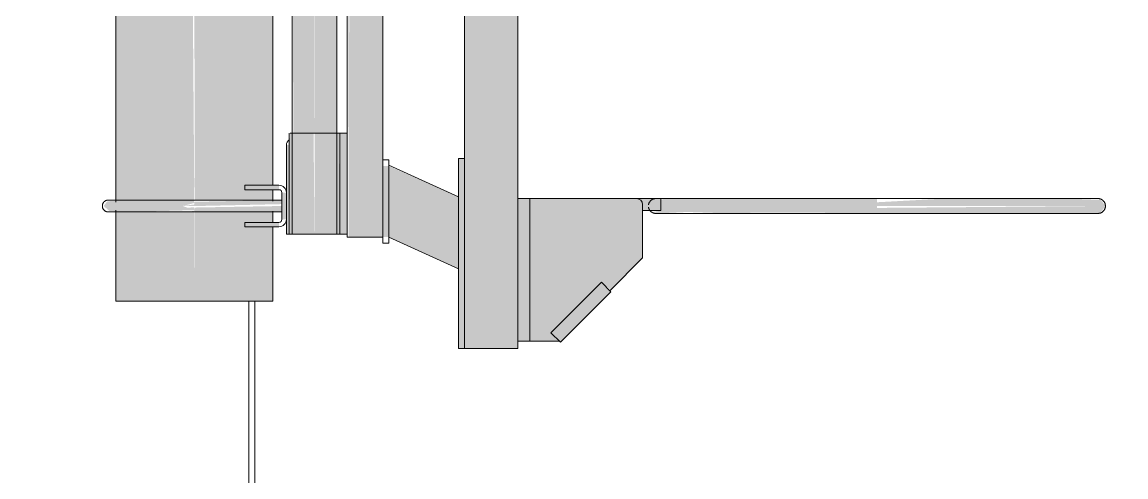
# Model space of a CAD drawing. Header units: inches. Extents: x -54880 to -186, y -132 to 853.
# Drawn here: x -16835.59 to -16789.1, y 108.6 to 127.74 of the extents above; entities that cross this region are included whole.
import ezdxf

# ---------------------------------------------------------------- set-up
doc = ezdxf.new("R2010")
doc.units = ezdxf.units.IN
doc.header["$MEASUREMENT"] = 0
doc.layers.add('A-WALL-PATT', color=111, linetype='Continuous', lineweight=9)
doc.layers.add('Q-SPCQ', color=91, linetype='Continuous', lineweight=9)

# ---------------------------------------------------------------- blocks, each defined once
blk = doc.blocks.new('Basketball_Backstop-Performance_Sports_Systems-3103-Ceiling_Hung - 27_-0_ to 27_-11 7_8_-706978-Section 1')
at = {"layer": 'Q-SPCQ'}
h = blk.add_hatch(color=256, dxfattribs=at)
h.paths.add_polyline_path([(21241.57, 116), (21242.428, 116), (21242.408, 119.783), (21239.115, 119.75), (21239.115, 116), (21240.772, 116)], flags=0)
h.paths.add_polyline_path([(21242.428, 120.217), (21242.362, 128.75), (21239.115, 128.75), (21239.124, 128.312), (21239.803, 128.312), (21239.803, 128.125), (21239.115, 128.125), (21239.118, 120.204), (21240.103, 120.233), (21241.333, 120.242), (21242.406, 120.217)], flags=0)
h.paths.add_polyline_path([(21241.938, 120), (21242.428, 120.125), (21242.406, 120.207), (21242.084, 120.065)], flags=0)
h.paths.add_polyline_path([(21242.428, 119.823), (21242.407, 119.938), (21242.117, 119.935), (21242.408, 119.83)], flags=0)
h.paths.add_polyline_path([(21239.228, 129.25), (21242.428, 129.25), (21242.428, 135.471), (21239.115, 135.438), (21239.125, 129.875), (21239.803, 129.875), (21239.803, 129.687), (21239.115, 129.687), (21239.124, 129.25)], flags=0)
h.paths.add_polyline_path([(21242.428, 135.904), (21242.428, 152.543), (21241.642, 152.543), (21241.333, 161.788), (21240.551, 161.753), (21239.115, 161.75), (21239.129, 135.891), (21240.168, 135.925), (21241.333, 135.929), (21242.325, 135.906)], flags=0)
h.paths.add_polyline_path([(21241.938, 135.687), (21242.428, 135.812), (21242.428, 135.904), (21242.084, 135.752)], flags=0)
h.paths.add_polyline_path([(21242.428, 135.511), (21242.428, 135.623), (21242.117, 135.623), (21242.326, 135.547)], flags=0)
h.paths.add_polyline_path([(21239.472, 162.187), (21241.365, 162.248), (21239.559, 224.125), (21239.115, 224.125), (21239.147, 162.203), (21239.346, 162.193)], flags=0)
h.paths.add_polyline_path([(21242.428, 187.186), (21242.428, 224.75), (21241.355, 224.75), (21242.377, 188.976)], flags=0)
h.paths.add_polyline_path([(21239.47, 224.312), (21239.593, 224.312), (21239.559, 224.75), (21239.115, 224.75), (21239.189, 224.312), (21239.445, 224.312)], flags=0)
h.paths.add_polyline_path([(21239.559, 225.25), (21239.566, 225.25), (21239.47, 225.687), (21239.115, 225.687), (21239.19, 225.25), (21239.47, 225.25)], flags=0)
h.paths.add_polyline_path([(21241.57, 225.25), (21242.428, 225.25), (21242.428, 281.375), (21240.294, 281.375), (21240.294, 280.937), (21239.864, 280.918), (21239.832, 278.062), (21241.341, 225.25)], flags=0)
h.paths.add_polyline_path([(21239.548, 225.875), (21239.115, 240.552), (21239.19, 225.875), (21239.47, 225.875)], flags=0)
h = blk.add_hatch(color=256, dxfattribs=at)
h.paths.add_polyline_path([(21242.428, 116), (21245.74, 116), (21245.74, 119.125), (21245.053, 119.125), (21245.053, 119.312), (21245.74, 119.312), (21245.74, 119.75), (21242.428, 119.75), (21242.428, 118.645)], flags=0)
h.paths.add_polyline_path([(21242.607, 120.25), (21245.74, 120.25), (21245.74, 120.687), (21245.053, 120.687), (21245.053, 120.875), (21245.74, 120.875), (21245.74, 128.788), (21244.336, 128.752), (21242.428, 128.75), (21242.45, 120.25)], flags=0)
h.paths.add_polyline_path([(21242.428, 129.217), (21244.919, 129.221), (21245.74, 129.208), (21245.74, 134.812), (21245.053, 134.812), (21245.053, 135), (21245.74, 135), (21245.74, 135.437), (21242.428, 135.437), (21242.428, 129.241)], flags=0)
h.paths.add_polyline_path([(21242.918, 129), (21242.428, 129.125), (21242.495, 129.056), (21242.607, 129.041)], flags=0)
h.paths.add_polyline_path([(21242.428, 128.823), (21242.607, 128.959), (21242.428, 128.875)], flags=0)
h.paths.add_polyline_path([(21245.627, 135.937), (21245.74, 135.937), (21245.74, 136.375), (21245.053, 136.375), (21245.053, 136.562), (21245.74, 136.562), (21245.658, 161.125), (21245.053, 161.125), (21245.053, 161.312), (21245.74, 161.312), (21245.659, 161.75), (21243.154, 161.75), (21243.161, 160.843), (21243.136, 152.543), (21242.428, 152.543), (21242.428, 135.937), (21245.336, 135.937)], flags=0)
h.paths.add_polyline_path([(21243.285, 162.25), (21245.74, 162.25), (21245.659, 162.687), (21245.053, 162.687), (21245.053, 162.875), (21245.74, 162.875), (21245.702, 224.784), (21244.336, 224.752), (21242.428, 224.75), (21242.428, 187.186), (21243.161, 162.25)], flags=0)
h.paths.add_polyline_path([(21242.428, 225.217), (21245.118, 225.206), (21245.74, 225.208), (21245.74, 281.375), (21242.428, 281.375), (21242.428, 225.241)], flags=0)
h.paths.add_polyline_path([(21242.918, 225), (21242.428, 225.125), (21242.428, 225.065), (21242.607, 225.041)], flags=0)
h.paths.add_polyline_path([(21242.428, 224.823), (21242.607, 224.959), (21242.428, 224.875)], flags=0)
h = blk.add_hatch(color=256, dxfattribs=at)
h.paths.add_polyline_path([(21247.043, 123.063), (21247.49, 123.063), (21247.449, 147.188), (21246.553, 147.188), (21246.594, 123.063), (21247.022, 123.063)], flags=0)
h.paths.add_polyline_path([(21246.585, 164.313), (21246.553, 164.313), (21246.557, 160.843)], flags=0)
h.paths.add_polyline_path([(21247.27, 160.188), (21247.49, 160.188), (21247.449, 164.313), (21246.585, 164.313), (21246.585, 160.188), (21247.248, 160.188)], flags=0)
h = blk.add_hatch(color=256, dxfattribs=at)
h.paths.add_polyline_path([(21247.49, 123.063), (21248.428, 123.063), (21248.361, 147.188), (21247.49, 147.188), (21247.49, 123.333)], flags=0)
h.paths.add_polyline_path([(21247.49, 160.188), (21248.428, 160.188), (21248.396, 164.313), (21247.49, 164.313), (21247.49, 160.843)], flags=0)
for points in [[(21248.958, 118.688), (21248.99, 118.688), (21248.928, 160.188), (21248.865, 160.188), (21248.928, 118.688)], [(21249.87, 118.688), (21250.24, 118.688), (21250.24, 154.313), (21249.053, 154.313), (21249.053, 154.563), (21250.24, 154.563), (21250.24, 160.188), (21248.99, 160.188), (21248.99, 118.688)], [(21256.053, 114), (21256.053, 156), (21253.803, 156), (21253.803, 114)], [(21247.215, 118.813), (21247.49, 118.813), (21247.449, 123.063), (21246.464, 123.063), (21246.428, 122.563), (21246.464, 118.813), (21246.959, 118.813)], [(21248.517, 118.813), (21248.553, 118.813), (21248.517, 123.063), (21247.49, 123.063), (21247.49, 118.813), (21248.41, 118.813)], [(21248.553, 118.813), (21248.865, 118.813), (21248.865, 123.063), (21248.553, 123.063)], [(21246.428, 118.813), (21246.428, 122.563), (21246.303, 122.563), (21246.303, 118.813)], [(21253.803, 114), (21253.803, 122), (21253.553, 122), (21253.553, 114)], [(21250.615, 118.688), (21250.615, 121.688), (21250.365, 121.688), (21250.365, 118.688)], [(21253.553, 117.353), (21253.553, 120.384), (21250.615, 121.688), (21250.615, 118.688), (21252.29, 117.927)], [(21239.557, 119.75), (21242.428, 119.823), (21241.938, 120), (21238.612, 120), (21238.842, 119.797), (21239.504, 119.755)], [(21242.607, 120), (21246.115, 120.079), (21246.115, 120.25), (21242.428, 120.177), (21242.428, 120)], [(21246.115, 119.75), (21246.115, 120), (21242.428, 119.935), (21242.428, 119.75), (21245.028, 119.75)], [(21256.553, 114.312), (21256.553, 120.312), (21256.053, 120.312), (21256.053, 114.312)], [(21256.553, 114.312), (21257.803, 114.312), (21257.449, 114.666), (21259.571, 116.787), (21259.968, 116.478), (21261.303, 117.812), (21261.303, 120.062), (21261.053, 120.312), (21256.553, 120.312)], [(21261.794, 119.812), (21262.074, 119.812), (21262.074, 120.312), (21261.053, 120.312), (21261.303, 120.062), (21261.303, 119.812), (21261.771, 119.812)], [(21261.92, 119.688), (21263.193, 119.748), (21264.737, 119.696), (21266.816, 119.726), (21271.178, 119.698), (21271.178, 120), (21262.074, 120), (21262.074, 119.812), (21261.751, 119.742), (21261.92, 119.688)], [(21271.178, 120), (21271.178, 120.302), (21268.269, 120.31), (21262.074, 120.287), (21262.074, 120), (21269.036, 120)], [(21280.803, 120), (21280.605, 120.258), (21279.146, 120.312), (21276.499, 120.297), (21273.879, 120.304), (21271.178, 120.156), (21271.178, 120), (21280.561, 120)], [(21280.436, 119.687), (21280.605, 119.742), (21280.803, 120), (21271.178, 119.919), (21271.178, 119.698), (21274.484, 119.691), (21280.416, 119.691)], [(21257.847, 114.268), (21259.968, 116.39), (21259.571, 116.787), (21257.449, 114.666)]]:
    blk.add_hatch(color=256, dxfattribs=at).paths.add_polyline_path(points, flags=0)
h = blk.add_hatch(color=256, dxfattribs=at)
h.paths.add_polyline_path([(21250.24, 118.688), (21250.365, 118.688), (21250.299, 154.313), (21250.24, 154.313), (21250.24, 123.333)], flags=0)
h.paths.add_polyline_path([(21250.24, 154.563), (21250.365, 154.563), (21250.303, 160.188), (21250.24, 160.188), (21250.24, 156.155)], flags=0)
h = blk.add_hatch(color=256, dxfattribs=at)
h.paths.add_polyline_path([(21245.99, 119.125), (21245.99, 119.312), (21245.053, 119.312), (21245.053, 119.125)], flags=0)
h.paths.add_polyline_path([(21246.115, 119.437), (21246.303, 119.437), (21246.303, 120.562), (21246.115, 120.562)], flags=0)
h.paths.add_polyline_path([(21245.99, 120.687), (21245.99, 120.875), (21245.053, 120.875), (21245.053, 120.687)], flags=0)
h = blk.add_hatch(color=256, dxfattribs=at)
h.paths.add_polyline_path([(21242.428, 120), (21242.428, 120.065), (21241.938, 120)], flags=0)
h.paths.add_polyline_path([(21241.938, 120), (21242.428, 120.217), (21240.32, 120.248), (21238.765, 120.2), (21238.612, 120), (21241.333, 120)], flags=0)
for p, q in [((21246.553, 164.313), (21246.553, 118.813)), ((21248.865, 160.188), (21248.865, 123.063)), ((21253.803, 114), (21253.803, 156)), ((21256.053, 156), (21256.053, 114)), ((21250.365, 118.688), (21250.365, 154.313)), ((21248.428, 118.813), (21248.428, 147.188)), ((21245.74, 120.875), (21245.74, 128.828)), ((21239.115, 128.125), (21239.115, 120.161)), ((21246.428, 123.063), (21246.428, 118.813)), ((21246.428, 123.063), (21246.428, 122.779)), ((21246.428, 122.563), (21246.428, 122.779)), ((21246.428, 122.779), (21246.428, 122.563)), ((21246.464, 123.063), (21247.49, 123.063)), ((21246.464, 123.063), (21246.464, 123.063)), ((21247.49, 123.063), (21248.553, 123.063)), ((21248.553, 123.063), (21248.865, 123.063)), ((21248.553, 123.063), (21248.553, 118.813)), ((21248.865, 123.063), (21248.865, 118.813)), ((21246.303, 122.563), (21246.303, 118.813)), ((21246.428, 118.813), (21246.428, 122.563)), ((21250.615, 121.938), (21250.365, 121.938)), ((21250.615, 121.938), (21250.615, 121.688)), ((21250.615, 121.752), (21250.615, 121.938)), ((21253.553, 114), (21253.553, 122)), ((21253.803, 122), (21253.553, 122)), ((21253.803, 122), (21253.803, 114)), ((21253.553, 120.384), (21250.615, 121.719)), ((21250.615, 121.688), (21250.615, 118.688)), ((21244.553, 120.875), (21244.553, 120.687)), ((21244.668, 120.875), (21244.553, 120.875)), ((21244.553, 120.875), (21245.053, 120.875)), ((21244.553, 120.875), (21244.553, 120.687)), ((21245.053, 120.687), (21244.553, 120.687)), ((21244.553, 120.687), (21244.668, 120.687)), ((21245.038, 120.875), (21244.939, 120.875)), ((21244.939, 120.687), (21245.038, 120.687)), ((21245.99, 120.875), (21245.053, 120.875)), ((21245.053, 120.687), (21245.99, 120.687)), ((21245.74, 120.204), (21245.74, 120.687)), ((21246.115, 120.562), (21246.115, 119.437)), ((21246.115, 120.25), (21242.428, 120.25)), ((21256.053, 120.312), (21256.553, 120.312)), ((21261.053, 120.312), (21256.553, 120.312)), ((21256.553, 120.312), (21256.553, 114.312)), ((21261.053, 120.312), (21262.074, 120.312)), ((21261.303, 117.812), (21261.303, 120.062)), ((21262.074, 120.312), (21262.074, 119.812)), ((21239.115, 119.828), (21239.115, 116)), ((21242.428, 119.75), (21246.115, 119.75)), ((21245.74, 119.312), (21245.74, 119.783)), ((21262.074, 119.812), (21261.303, 119.812)), ((21244.553, 119.312), (21244.553, 119.125)), ((21244.668, 119.312), (21244.553, 119.312)), ((21244.553, 119.312), (21245.053, 119.312)), ((21244.553, 119.312), (21244.553, 119.125)), ((21245.053, 119.125), (21244.553, 119.125)), ((21244.553, 119.125), (21244.668, 119.125)), ((21245.038, 119.312), (21244.939, 119.312)), ((21244.939, 119.125), (21245.038, 119.125)), ((21245.053, 119.312), (21245.99, 119.312)), ((21245.99, 119.125), (21245.053, 119.125)), ((21245.74, 116), (21245.74, 119.125)), ((21246.303, 118.813), (21246.428, 118.813)), ((21247.49, 118.813), (21246.428, 118.813)), ((21248.553, 118.813), (21247.49, 118.813)), ((21248.865, 118.813), (21248.553, 118.813)), ((21248.865, 118.813), (21248.865, 118.688)), ((21248.99, 118.688), (21248.865, 118.688)), ((21250.24, 118.688), (21248.99, 118.688)), ((21250.365, 118.688), (21250.24, 118.688)), ((21250.365, 118.688), (21250.365, 118.438)), ((21250.365, 118.438), (21250.365, 118.688)), ((21250.615, 118.688), (21253.553, 117.353)), ((21250.615, 118.688), (21250.615, 118.438)), ((21250.615, 118.438), (21250.615, 118.688)), ((21250.365, 118.438), (21250.615, 118.438)), ((21259.924, 116.434), (21261.303, 117.812)), ((21257.449, 114.666), (21259.571, 116.787)), ((21259.571, 116.787), (21259.968, 116.39)), ((21257.847, 114.268), (21259.968, 116.39)), ((21242.428, 116), (21239.115, 116)), ((21245.74, 116), (21242.428, 116)), ((21257.847, 114.268), (21257.449, 114.666)), ((21253.553, 114), (21253.803, 114)), ((21256.053, 114), (21253.803, 114)), ((21256.553, 114.312), (21256.053, 114.312)), ((21256.553, 114.312), (21257.803, 114.312))]:
    blk.add_line(p, q, dxfattribs=at)
at = {"layer": 'Q-SPCQ', "flags": 128}
for points in [[(21238.553, 120), (21238.553, 120.01), (21238.554, 120.02), (21238.555, 120.03), (21238.556, 120.04), (21238.558, 120.05), (21238.56, 120.059), (21238.563, 120.069), (21238.566, 120.079), (21238.569, 120.088), (21238.573, 120.097), (21238.577, 120.106), (21238.581, 120.115), (21238.586, 120.124), (21238.591, 120.133), (21238.596, 120.141), (21238.602, 120.149), (21238.608, 120.157), (21238.615, 120.165), (21238.622, 120.172), (21238.629, 120.179), (21238.636, 120.186), (21238.644, 120.193), (21238.651, 120.199), (21238.659, 120.205), (21238.668, 120.21), (21238.676, 120.216), (21238.685, 120.22), (21238.694, 120.225), (21238.703, 120.229), (21238.712, 120.233), (21238.722, 120.236), (21238.731, 120.24), (21238.741, 120.242), (21238.751, 120.244), (21238.76, 120.246), (21238.77, 120.248), (21238.78, 120.249), (21238.79, 120.25), (21238.8, 120.25), (21238.803, 120.25)], [(21238.803, 119.75), (21238.793, 119.75), (21238.783, 119.751), (21238.773, 119.752), (21238.763, 119.753), (21238.753, 119.755), (21238.743, 119.757), (21238.734, 119.76), (21238.724, 119.763), (21238.715, 119.766), (21238.705, 119.77), (21238.696, 119.774), (21238.687, 119.778), (21238.679, 119.783), (21238.67, 119.788), (21238.662, 119.794), (21238.654, 119.799), (21238.646, 119.806), (21238.638, 119.812), (21238.631, 119.819), (21238.623, 119.826), (21238.617, 119.833), (21238.61, 119.841), (21238.604, 119.849), (21238.598, 119.857), (21238.592, 119.865), (21238.587, 119.873), (21238.582, 119.882), (21238.578, 119.891), (21238.574, 119.9), (21238.57, 119.909), (21238.566, 119.919), (21238.563, 119.928), (21238.561, 119.938), (21238.558, 119.948), (21238.556, 119.958), (21238.555, 119.967), (21238.554, 119.977), (21238.553, 119.987), (21238.553, 119.997), (21238.553, 120)], [(21242.428, 120.25), (21242.283, 120.25), (21242.138, 120.25), (21241.994, 120.25), (21241.85, 120.25), (21241.708, 120.25), (21241.566, 120.25), (21241.426, 120.25), (21241.288, 120.25), (21241.151, 120.25), (21241.016, 120.25), (21240.884, 120.25), (21240.754, 120.25), (21240.627, 120.25), (21240.502, 120.25), (21240.381, 120.25), (21240.263, 120.25), (21240.148, 120.25), (21240.038, 120.25), (21239.93, 120.25), (21239.827, 120.25), (21239.728, 120.25), (21239.634, 120.25), (21239.544, 120.25), (21239.458, 120.25), (21239.377, 120.25), (21239.302, 120.25), (21239.231, 120.25), (21239.165, 120.25), (21239.104, 120.25), (21239.049, 120.25), (21238.999, 120.25), (21238.955, 120.25), (21238.916, 120.25), (21238.883, 120.25), (21238.856, 120.25), (21238.834, 120.25), (21238.818, 120.25), (21238.807, 120.25), (21238.803, 120.25), (21238.803, 120.25)], [(21238.803, 120.25), (21238.806, 120.25), (21238.814, 120.25), (21238.829, 120.25), (21238.849, 120.25), (21238.875, 120.25), (21238.907, 120.25), (21238.944, 120.25), (21238.987, 120.25), (21239.035, 120.25), (21239.089, 120.25)], [(21261.557, 120.05), (21261.559, 120.062), (21261.562, 120.074), (21261.565, 120.086), (21261.569, 120.098), (21261.573, 120.11), (21261.577, 120.122), (21261.583, 120.133), (21261.588, 120.144), (21261.594, 120.155), (21261.601, 120.166), (21261.607, 120.176), (21261.615, 120.187), (21261.622, 120.196), (21261.63, 120.206), (21261.639, 120.215), (21261.648, 120.224), (21261.657, 120.233), (21261.666, 120.241), (21261.676, 120.249), (21261.686, 120.256), (21261.696, 120.263), (21261.707, 120.27), (21261.718, 120.276), (21261.729, 120.281), (21261.741, 120.287), (21261.752, 120.291), (21261.764, 120.296), (21261.776, 120.299), (21261.788, 120.303), (21261.8, 120.306), (21261.812, 120.308), (21261.825, 120.31), (21261.837, 120.311), (21261.849, 120.312), (21261.862, 120.312), (21261.865, 120.312)], [(21271.178, 120.312), (21270.805, 120.312), (21270.434, 120.312), (21270.063, 120.312), (21269.694, 120.312), (21269.328, 120.312), (21268.964, 120.312), (21268.604, 120.312), (21268.248, 120.312), (21267.897, 120.312), (21267.551, 120.312), (21267.211, 120.312), (21266.877, 120.312), (21266.551, 120.312), (21266.231, 120.312), (21265.92, 120.312), (21265.616, 120.312), (21265.322, 120.312), (21265.037, 120.312), (21264.762, 120.312), (21264.497, 120.312), (21264.243, 120.312), (21264, 120.312), (21263.769, 120.312), (21263.549, 120.312), (21263.342, 120.312), (21263.147, 120.312), (21262.965, 120.312), (21262.796, 120.312), (21262.64, 120.312), (21262.498, 120.312), (21262.37, 120.312), (21262.256, 120.312), (21262.157, 120.312), (21262.071, 120.312), (21262.001, 120.312), (21261.945, 120.312), (21261.904, 120.312), (21261.877, 120.312), (21261.866, 120.312), (21261.865, 120.312)], [(21261.865, 120.312), (21261.873, 120.312), (21261.895, 120.312), (21261.932, 120.312)], [(21262.051, 120.312), (21262.132, 120.312), (21262.228, 120.312), (21262.338, 120.312), (21262.462, 120.312), (21262.6, 120.312), (21262.752, 120.312), (21262.918, 120.312), (21263.096, 120.312), (21263.288, 120.312), (21263.492, 120.312), (21263.708, 120.312), (21263.937, 120.312), (21264.177, 120.312), (21264.428, 120.312), (21264.69, 120.312), (21264.962, 120.312), (21265.244, 120.312), (21265.536, 120.312), (21265.837, 120.312), (21266.146, 120.312), (21266.464, 120.312), (21266.789, 120.312), (21267.121, 120.312), (21267.459, 120.312), (21267.803, 120.312), (21268.153, 120.312), (21268.508, 120.312), (21268.867, 120.312), (21269.229, 120.312), (21269.595, 120.312), (21269.963, 120.312), (21270.333, 120.312), (21270.705, 120.312), (21271.077, 120.312), (21271.178, 120.312)], [(21271.178, 120.312), (21271.55, 120.312), (21271.922, 120.312), (21272.293, 120.312), (21272.661, 120.312), (21273.028, 120.312), (21273.391, 120.312), (21273.751, 120.312), (21274.107, 120.312), (21274.458, 120.312), (21274.804, 120.312), (21275.144, 120.312), (21275.478, 120.312), (21275.805, 120.312), (21276.124, 120.312), (21276.436, 120.312), (21276.739, 120.312), (21277.033, 120.312), (21277.318, 120.312), (21277.593, 120.312), (21277.858, 120.312), (21278.112, 120.312), (21278.355, 120.312), (21278.587, 120.312), (21278.807, 120.312), (21279.014, 120.312), (21279.209, 120.312), (21279.391, 120.312), (21279.56, 120.312), (21279.716, 120.312), (21279.857, 120.312), (21279.985, 120.312), (21280.099, 120.312), (21280.199, 120.312), (21280.284, 120.312), (21280.355, 120.312), (21280.411, 120.312), (21280.452, 120.312), (21280.478, 120.312), (21280.49, 120.312), (21280.49, 120.312)], [(21280.49, 120.312), (21280.483, 120.312), (21280.461, 120.312), (21280.423, 120.312), (21280.371, 120.312), (21280.305, 120.312), (21280.223, 120.312), (21280.128, 120.312), (21280.018, 120.312), (21279.893, 120.312), (21279.755, 120.312), (21279.603, 120.312), (21279.438, 120.312), (21279.259, 120.312), (21279.068, 120.312), (21278.864, 120.312), (21278.647, 120.312), (21278.419, 120.312), (21278.179, 120.312), (21277.928, 120.312), (21277.666, 120.312), (21277.394, 120.312), (21277.111, 120.312), (21276.82, 120.312), (21276.519, 120.312), (21276.209, 120.312), (21275.892, 120.312), (21275.567, 120.312), (21275.235, 120.312), (21274.897, 120.312), (21274.552, 120.312), (21274.202, 120.312), (21273.848, 120.312), (21273.489, 120.312), (21273.126, 120.312), (21272.761, 120.312), (21272.392, 120.312), (21272.022, 120.312), (21271.651, 120.312), (21271.278, 120.312), (21271.178, 120.312)], [(21280.49, 120.312), (21280.503, 120.312), (21280.515, 120.312), (21280.528, 120.31), (21280.54, 120.309), (21280.552, 120.306), (21280.565, 120.304), (21280.577, 120.3), (21280.589, 120.297), (21280.6, 120.292), (21280.612, 120.288), (21280.623, 120.283), (21280.635, 120.277), (21280.646, 120.271), (21280.656, 120.265), (21280.667, 120.258), (21280.677, 120.251), (21280.687, 120.243), (21280.696, 120.235), (21280.706, 120.227), (21280.714, 120.218), (21280.723, 120.209), (21280.731, 120.199), (21280.739, 120.189), (21280.746, 120.179), (21280.753, 120.169), (21280.76, 120.158), (21280.766, 120.147), (21280.772, 120.136), (21280.777, 120.125), (21280.782, 120.113), (21280.786, 120.101), (21280.79, 120.09), (21280.793, 120.078), (21280.796, 120.065), (21280.798, 120.053), (21280.8, 120.041), (21280.802, 120.028), (21280.802, 120.016), (21280.803, 120.003), (21280.803, 120)], [(21280.803, 120), (21280.803, 119.988), (21280.802, 119.975), (21280.801, 119.963), (21280.799, 119.95), (21280.797, 119.938), (21280.794, 119.926), (21280.791, 119.914), (21280.787, 119.902), (21280.783, 119.89), (21280.778, 119.878), (21280.773, 119.867), (21280.767, 119.856), (21280.762, 119.845), (21280.755, 119.834), (21280.748, 119.824), (21280.741, 119.813), (21280.733, 119.804), (21280.725, 119.794), (21280.717, 119.785), (21280.708, 119.776), (21280.699, 119.767), (21280.689, 119.759), (21280.68, 119.751), (21280.67, 119.744), (21280.659, 119.737), (21280.649, 119.73), (21280.638, 119.724), (21280.626, 119.719), (21280.615, 119.713), (21280.604, 119.709), (21280.592, 119.704), (21280.58, 119.701), (21280.568, 119.697), (21280.556, 119.694), (21280.543, 119.692), (21280.531, 119.69), (21280.519, 119.689), (21280.506, 119.688), (21280.494, 119.688), (21280.49, 119.687)], [(21239.104, 119.75), (21239.049, 119.75), (21238.999, 119.75), (21238.955, 119.75), (21238.916, 119.75), (21238.883, 119.75), (21238.856, 119.75), (21238.834, 119.75), (21238.818, 119.75), (21238.807, 119.75), (21238.803, 119.75), (21238.803, 119.75)], [(21238.803, 119.75), (21238.806, 119.75), (21238.814, 119.75), (21238.829, 119.75), (21238.849, 119.75), (21238.875, 119.75), (21238.907, 119.75), (21238.944, 119.75), (21238.987, 119.75), (21239.035, 119.75), (21239.089, 119.75), (21239.148, 119.75), (21239.212, 119.75), (21239.282, 119.75), (21239.357, 119.75), (21239.436, 119.75), (21239.52, 119.75), (21239.609, 119.75), (21239.703, 119.75), (21239.8, 119.75), (21239.902, 119.75), (21240.008, 119.75), (21240.118, 119.75), (21240.232, 119.75), (21240.349, 119.75), (21240.469, 119.75), (21240.593, 119.75), (21240.719, 119.75), (21240.848, 119.75), (21240.98, 119.75), (21241.114, 119.75), (21241.25, 119.75), (21241.388, 119.75), (21241.528, 119.75), (21241.669, 119.75), (21241.812, 119.75), (21241.955, 119.75), (21242.099, 119.75), (21242.244, 119.75), (21242.389, 119.75), (21242.428, 119.75)], [(21261.865, 119.687), (21261.853, 119.688), (21261.84, 119.688), (21261.828, 119.69), (21261.816, 119.691), (21261.803, 119.694), (21261.791, 119.696), (21261.779, 119.7), (21261.767, 119.703), (21261.755, 119.708), (21261.744, 119.712), (21261.732, 119.717), (21261.721, 119.723), (21261.71, 119.729), (21261.699, 119.735), (21261.689, 119.742), (21261.679, 119.749), (21261.669, 119.757), (21261.659, 119.765), (21261.65, 119.773), (21261.641, 119.782), (21261.633, 119.791), (21261.624, 119.801), (21261.617, 119.811), (21261.609, 119.821), (21261.602, 119.831), (21261.596, 119.842), (21261.59, 119.853), (21261.584, 119.864), (21261.579, 119.875), (21261.574, 119.887), (21261.57, 119.899), (21261.566, 119.91), (21261.563, 119.922), (21261.56, 119.935), (21261.557, 119.947)], [(21262.071, 119.687), (21262.001, 119.687), (21261.945, 119.687), (21261.904, 119.687), (21261.877, 119.687), (21261.866, 119.687), (21261.865, 119.687)], [(21261.865, 119.687), (21261.873, 119.687), (21261.895, 119.687), (21261.932, 119.687), (21261.984, 119.687), (21262.051, 119.687), (21262.132, 119.687), (21262.228, 119.687), (21262.338, 119.687), (21262.462, 119.687), (21262.6, 119.687), (21262.752, 119.687), (21262.918, 119.687), (21263.096, 119.687), (21263.288, 119.687), (21263.492, 119.687), (21263.708, 119.687), (21263.937, 119.687), (21264.177, 119.687), (21264.428, 119.687), (21264.69, 119.687), (21264.962, 119.687), (21265.244, 119.687), (21265.536, 119.687), (21265.837, 119.687), (21266.146, 119.687), (21266.464, 119.687), (21266.789, 119.687), (21267.121, 119.687), (21267.459, 119.687), (21267.803, 119.687), (21268.153, 119.687), (21268.508, 119.687), (21268.867, 119.687), (21269.229, 119.687), (21269.595, 119.687), (21269.963, 119.687), (21270.333, 119.687), (21270.705, 119.687), (21271.077, 119.687), (21271.178, 119.687)], [(21271.178, 119.687), (21271.55, 119.687), (21271.922, 119.687), (21272.293, 119.687), (21272.661, 119.687), (21273.028, 119.687), (21273.391, 119.687), (21273.751, 119.687), (21274.107, 119.687), (21274.458, 119.687), (21274.804, 119.687), (21275.144, 119.687), (21275.478, 119.687), (21275.805, 119.687), (21276.124, 119.687), (21276.436, 119.687), (21276.739, 119.687), (21277.033, 119.687), (21277.318, 119.687), (21277.593, 119.687), (21277.858, 119.687), (21278.112, 119.687), (21278.355, 119.687), (21278.587, 119.687), (21278.807, 119.687), (21279.014, 119.687), (21279.209, 119.687), (21279.391, 119.687), (21279.56, 119.687), (21279.716, 119.687), (21279.857, 119.687), (21279.985, 119.687), (21280.099, 119.687), (21280.199, 119.687), (21280.284, 119.687), (21280.355, 119.687), (21280.411, 119.687), (21280.452, 119.687), (21280.478, 119.687), (21280.49, 119.687), (21280.49, 119.687)], [(21280.49, 119.687), (21280.483, 119.687), (21280.461, 119.687), (21280.423, 119.687), (21280.371, 119.687), (21280.305, 119.687), (21280.223, 119.687)]]:
    blk.add_lwpolyline(points, dxfattribs=at)
at = {"layer": 'Q-SPCQ'}
for centre, radius, start, end in [((21246.553, 122.563), 0.25, 120, 180), ((21245.99, 120.562), 0.313, 0, 90), ((21245.99, 120.562), 0.125, 0, 90), ((21261.053, 120.062), 0.25, 0, 90), ((21245.99, 119.437), 0.313, 270, 0), ((21245.99, 119.437), 0.125, 270, 0)]:
    blk.add_arc(centre, radius, start, end, dxfattribs=at)

msp = doc.modelspace()

# ---------------------------------------------------------------- hatches: boundary and pattern name
at = {"layer": 'A-WALL-PATT'}
h = msp.add_hatch(dxfattribs=at)
h.set_pattern_fill('FP_21', color=256, style=0, pattern_type=2)
h.set_pattern_definition([(90, (22015.06, -723.5), (-193, -193), [48, -145]), (180, (22015.06, -723.5), (-2e-14, -193), [96.25, -96.75]), (270, (21918.81, -675.5), (-193, -193), [48, -145]), (180, (22015.06, -675.5), (-2e-14, -193), [96.25, -96.75]), (270, (21918.56, -675.5), (-193, -193), [48, -145]), (180, (21918.56, -675.5), (-2e-14, -193), [96.25, -96.75]), (90, (21822.31, -723.5), (-193, -193), [48, -145]), (180, (21918.56, -723.5), (-2e-14, -193), [96.25, -96.75]), (90, (21967.06, -675.25), (-193, -193), [48, -145]), (180, (22015.31, -675.25), (-2e-14, -193), [48.25, -144.75]), (180, (22015.31, -627.25), (-2e-14, -193), [48.25, -144.75]), (90, (21870.56, -675.25), (-193, -193), [48, -145]), (180, (21966.81, -675.25), (-2e-14, -193), [96.25, -96.75]), (270, (21966.81, -627.25), (-193, -193), [48, -145]), (180, (21966.81, -627.25), (-2e-14, -193), [96.25, -96.75]), (180, (21870.31, -675.25), (-2e-14, -193), [48, -145]), (270, (21870.31, -627.25), (-193, -193), [48, -145]), (180, (21870.31, -627.25), (-2e-14, -193), [48, -145]), (90, (22015.06, -627), (-193, -193), [48, -145]), (180, (22015.06, -627), (-2e-14, -193), [96.25, -96.75]), (270, (21918.81, -579), (-193, -193), [48, -145]), (180, (22015.06, -579), (-2e-14, -193), [96.25, -96.75]), (270, (21918.56, -579), (-193, -193), [48, -145]), (180, (21918.56, -579), (-2e-14, -193), [96.25, -96.75]), (270, (21822.31, -579), (-193, -193), [48, -145]), (180, (21918.56, -627), (-2e-14, -193), [96.25, -96.75]), (90, (21967.06, -578.75), (-193, -193), [48, -145]), (180, (22015.31, -578.75), (-2e-14, -193), [48.25, -144.75]), (180, (22015.31, -530.75), (-2e-14, -193), [48.25, -144.75]), (90, (21870.56, -578.75), (-193, -193), [48, -145]), (180, (21966.81, -578.75), (-2e-14, -193), [96.25, -96.75]), (270, (21966.81, -530.75), (-193, -193), [48, -145]), (180, (21966.81, -530.75), (-2e-14, -193), [96.25, -96.75]), (180, (21870.31, -578.75), (-2e-14, -193), [48, -145]), (270, (21870.31, -530.75), (-193, -193), [48, -145]), (180, (21870.31, -530.75), (-2e-14, -193), [48, -145])])
h.paths.add_polyline_path([(-16915.45888, 0), (-16689.70888, 0), (-16689.70888, 145), (-16814.70888, 145), (-16814.70888, 120.3125), (-16790.15703, 120.2579), (-16789.95888, 120), (-16790.27138, 119.70517), (-16790.50486, 119.58102), (-16792.35743, 116.40982), (-16793.32598, 114.94867), (-16794.61434, 113.2525), (-16795.22854, 109.56294), (-16795.52186, 107.31551), (-16795.66713, 104.50342), (-16795.70633, 101.3125), (-16803.52311, 101.3125), (-16803.54202, 106.0075), (-16803.82359, 108.85577), (-16804.6315, 113.29426), (-16805.0839, 113.99902), (-16806.43604, 115.83093), (-16808.06348, 118.5054), (-16808.78782, 119.69133), (-16809.01072, 119.7421), (-16809.15047, 119.8125), (-16809.45888, 119.8125), (-16809.45888, 117.8125), (-16812.95888, 114.3125), (-16814.70888, 114.3125), (-16814.70888, 114), (-16817.20888, 114), (-16817.20888, 117.35334), (-16820.14638, 118.6875), (-16821.89638, 118.6875), (-16821.89638, 118.8125), (-16824.45888, 118.8125), (-16824.45888, 119.4375), (-16824.64638, 119.4375), (-16824.64638, 119.75), (-16825.02138, 119.75), (-16825.02138, 119.3125), (-16824.77138, 119.3125), (-16824.77138, 119.125), (-16825.02138, 119.125), (-16825.02138, 116), (-16831.64638, 116), (-16831.71793, 119.79377), (-16831.99702, 119.799), (-16832.15001, 120), (-16831.91986, 120.20226), (-16831.64638, 120.24957), (-16831.64638, 128.125), (-16831.89638, 128.125), (-16831.89638, 128.3125), (-16831.64638, 128.3125), (-16831.64638, 128.75), (-16832.02138, 128.75), (-16832.02138, 128.4375), (-16832.20888, 128.4375), (-16832.20888, 128), (-16835.64638, 128.02213), (-16835.64638, 130.75), (-16835.77138, 130.75), (-16835.85403, 135.625), (-16837.8406, 135.61828), (-16838.28655, 135.45974), (-16843.25634, 145), (-16910.42954, 145), (-16915.45888, 117.8622), (-16915.45888, 20.18088)], flags=0)
h.paths.add_polyline_path([(-15850.33388, 0), (-15850.33388, 145), (-15874.16141, 145), (-15879.18976, 135.41647), (-15879.77768, 135.625), (-15881.64638, 135.625), (-15881.68258, 130.75), (-15881.77138, 130.75), (-15881.83388, 128), (-15885.20888, 128.02213), (-15885.20888, 128.4375), (-15885.39638, 128.4375), (-15885.39638, 128.75), (-15885.77138, 128.75), (-15885.77138, 128.3125), (-15885.52138, 128.3125), (-15885.52138, 128.125), (-15885.77138, 128.125), (-15885.69982, 120.20797), (-15885.36865, 120.13198), (-15885.26775, 120), (-15885.49789, 119.79715), (-15885.77138, 119.75043), (-15885.77138, 116), (-15892.39638, 116), (-15892.39638, 119.125), (-15892.64638, 119.125), (-15892.64638, 119.3125), (-15892.39638, 119.3125), (-15892.39638, 119.75), (-15892.77138, 119.75), (-15892.77138, 119.4375), (-15892.95888, 119.4375), (-15892.95888, 118.8125), (-15895.52138, 118.8125), (-15895.58388, 118.6875), (-15897.36576, 118.64463), (-15900.20888, 117.35334), (-15900.20888, 114), (-15902.70888, 114), (-15902.70888, 114.3125), (-15904.54726, 114.3125), (-15907.95888, 117.8125), (-15907.95888, 119.8125), (-15908.59097, 119.72554), (-15908.7303, 119.62508), (-15910.60743, 116.40982), (-15911.75282, 114.72708), (-15912.78625, 113.29426), (-15912.94134, 112.84879), (-15913.77186, 107.31551), (-15913.91715, 104.50724), (-15913.95633, 101.3125), (-15921.77311, 101.3125), (-15921.79202, 106.0075), (-15922.07359, 108.85577), (-15922.85965, 113.32263), (-15923.29947, 113.95588), (-15924.51754, 115.57032), (-15926.31348, 118.5054), (-15926.99523, 119.70352), (-15927.26072, 119.7421), (-15927.45888, 120), (-15927.14638, 120.26819), (-15925.80232, 120.31237), (-15923.44528, 120.28809), (-15920.32331, 120.29688), (-15917.83388, 120.30185), (-15913.54064, 120.30556), (-15902.70888, 120.3125), (-15902.70888, 145), (-15957.95888, 145), (-15957.95888, 0), (-15888.86126, 0)], flags=0)
h.paths.add_polyline_path([(-16681.70888, 0), (-16448.45888, 0), (-16448.45888, 145), (-16681.70888, 145), (-16681.70888, 20.18088)], flags=0)
h.paths.add_polyline_path([(-15965.95888, 0), (-15965.95888, 145), (-16199.20888, 145), (-16199.20888, 0), (-15966.32876, 0)], flags=0)
h.paths.add_polyline_path([(-16207.20888, 0), (-16207.20888, 145), (-16322.70374, 145), (-16322.70374, 114), (-16353.20837, 113.95588), (-16353.72132, 113.10647), (-16353.87218, 112.50113), (-16354.54134, 108.23884), (-16354.76269, 104.38546), (-16354.77794, 101.3125), (-16362.70374, 101.3125), (-16362.6411, 105.33002), (-16362.96816, 109.26713), (-16363.7631, 113.30498), (-16364.27626, 114), (-16394.70374, 114), (-16394.70374, 145), (-16440.45888, 145), (-16440.45888, 0), (-16276.19876, 0)], flags=0)
h.paths.add_polyline_path([(-16825.02138, 120.25), (-16824.64638, 120.25), (-16824.64638, 120.5625), (-16824.45888, 120.5625), (-16824.45888, 122.5625), (-16824.3287, 122.63403), (-16824.21921, 123.0625), (-16824.20888, 123.0625), (-16824.20888, 134.6875), (-16824.45888, 134.6875), (-16824.45888, 135.125), (-16824.64638, 135.125), (-16824.64638, 135.4375), (-16825.02138, 135.4375), (-16825.02138, 135), (-16824.77138, 135), (-16824.77138, 134.8125), (-16825.02138, 134.8125), (-16824.94982, 129.20797), (-16824.61865, 129.13198), (-16824.51775, 129), (-16824.74789, 128.79715), (-16825.02138, 128.75043), (-16825.02138, 120.875), (-16824.77138, 120.875), (-16824.77138, 120.6875), (-16825.02138, 120.6875), (-16825.02138, 120.5625)], flags=0)
h.paths.add_polyline_path([(-15892.39638, 120.25), (-15892.39638, 120.6875), (-15892.64638, 120.6875), (-15892.64638, 120.875), (-15892.39638, 120.875), (-15892.46793, 128.79377), (-15892.74702, 128.799), (-15892.90001, 129), (-15892.66986, 129.20226), (-15892.39638, 129.24957), (-15892.39638, 134.8125), (-15892.64638, 134.8125), (-15892.64638, 135), (-15892.39638, 135), (-15892.39638, 135.4375), (-15892.77138, 135.4375), (-15892.77138, 135.125), (-15892.95888, 135.125), (-15892.95888, 134.6875), (-15893.20888, 134.6875), (-15893.14638, 123.0625), (-15893.12008, 123.0625), (-15893.08388, 122.5625), (-15892.95888, 122.5625), (-15892.95888, 120.5625), (-15892.77138, 120.5625), (-15892.77138, 120.25)], flags=0)
h.paths.add_polyline_path([(-16817.20888, 120.38443), (-16817.20888, 122), (-16816.95888, 122), (-16816.95888, 142.63215), (-16820.39638, 137.70756), (-16820.39638, 121.6875), (-16820.07792, 121.6875), (-16818.47126, 120.95778)], flags=0)
h.paths.add_polyline_path([(-15900.20888, 120.38443), (-15897.27138, 121.6875), (-15897.02138, 121.71859), (-15897.02138, 137.70756), (-15900.45888, 142.63215), (-15900.45888, 122), (-15900.20888, 122), (-15900.20888, 121.71859)], flags=0)
h.paths.add_polyline_path([(-16822.20888, 122.6875), (-16822.20537, 123.0625), (-16821.89638, 123.0625), (-16821.95888, 134.6875), (-16822.33388, 134.6875), (-16822.27138, 123.0625), (-16822.24508, 123.0625)], flags=0)
h.paths.add_polyline_path([(-15895.20888, 122.6875), (-15895.1123, 123.0625), (-15895.08388, 123.0625), (-15895.08388, 134.6875), (-15895.52138, 134.6875), (-15895.52138, 123.0625), (-15895.20888, 123.0625)], flags=0)
h.paths.add_polyline_path([(-16831.64638, 129.25), (-16831.64638, 129.6875), (-16831.89638, 129.6875), (-16831.89638, 129.875), (-16831.64638, 129.875), (-16831.71793, 135.48127), (-16831.99702, 135.4865), (-16832.15001, 135.6875), (-16831.91986, 135.88976), (-16831.64638, 135.93707), (-16831.64638, 145), (-16833.77138, 145), (-16833.74844, 137.75), (-16833.64638, 137.75), (-16833.68258, 130.75), (-16833.77138, 130.75), (-16833.68646, 130), (-16832.20888, 130), (-16832.20888, 129.5625), (-16832.02138, 129.5625), (-16832.02138, 129.25)], flags=0)
h.paths.add_polyline_path([(-15885.39638, 129.25), (-15885.39638, 129.5625), (-15885.20888, 129.5625), (-15885.20888, 130), (-15883.64638, 130), (-15883.64638, 130.75), (-15883.77138, 130.75), (-15883.73517, 137.75), (-15883.64638, 137.75), (-15883.64638, 145), (-15885.77138, 145), (-15885.69982, 135.89547), (-15885.36865, 135.81948), (-15885.26775, 135.6875), (-15885.49789, 135.48465), (-15885.77138, 135.43793), (-15885.77138, 129.875), (-15885.52138, 129.875), (-15885.52138, 129.6875), (-15885.77138, 129.6875), (-15885.77138, 129.25)], flags=0)
h.paths.add_polyline_path([(-16825.02138, 135.9375), (-16824.64638, 135.9375), (-16824.64638, 136.25), (-16824.45888, 136.25), (-16824.45888, 136.6875), (-16824.20888, 136.6875), (-16824.20888, 145), (-16825.02138, 145), (-16825.02138, 136.5625), (-16824.77138, 136.5625), (-16824.77138, 136.375), (-16825.02138, 136.375), (-16825.02138, 136.25)], flags=0)
h.paths.add_polyline_path([(-15892.77138, 135.9375), (-15892.39638, 135.9375), (-15892.39638, 136.375), (-15892.64638, 136.375), (-15892.64638, 136.5625), (-15892.39638, 136.5625), (-15892.39638, 145), (-15893.20888, 145), (-15893.20888, 136.6875), (-15892.95888, 136.6875), (-15892.95888, 136.25), (-15892.77138, 136.25)], flags=0)
h.paths.add_polyline_path([(-16822.33388, 136.6875), (-16821.89638, 136.6875), (-16821.89638, 145), (-16822.33388, 145), (-16822.33388, 137.39963)], flags=0)
h.paths.add_polyline_path([(-15895.51012, 136.6875), (-15895.08388, 136.6875), (-15895.08388, 145), (-15895.52138, 145), (-15895.52138, 136.6875)], flags=0)
h.paths.add_polyline_path([(-16836.77174, 137.375), (-16835.77138, 137.39963), (-16835.73517, 137.75), (-16835.64638, 137.75), (-16835.64638, 145), (-16841.14219, 145), (-16837.17011, 137.375), (-16836.83488, 137.375)], flags=0)
h.paths.add_polyline_path([(-15880.71293, 137.375), (-15880.20807, 137.45096), (-15876.27556, 145), (-15881.77138, 145), (-15881.77138, 137.75), (-15881.64638, 137.75), (-15881.56372, 137.375), (-15880.79599, 137.375)], flags=0)
h.paths.add_polyline_path([(-16820.39638, 138.14434), (-16816.95888, 143.06892), (-16816.95888, 145), (-16820.39638, 145), (-16820.39638, 142.08838)], flags=0)
h.paths.add_polyline_path([(-15897.02138, 138.14434), (-15897.02138, 145), (-15900.45888, 145), (-15900.45888, 143.06892), (-15898.54469, 140.32665)], flags=0)

# ---------------------------------------------------------------- block references
at = {"layer": 'Q-SPCQ'}
msp.add_blockref('Basketball_Backstop-Performance_Sports_Systems-3103-Ceiling_Hung - 27_-0_ to 27_-11 7_8_-706978-Section 1', (-38070.76169, 0), dxfattribs=at)

doc.saveas('drawing.dxf')
